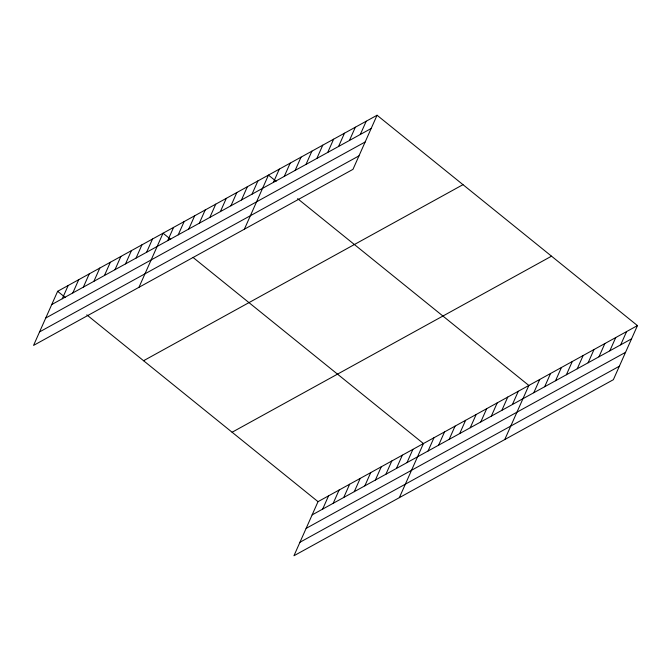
<?xml version="1.0" encoding="UTF-8"?>
<svg xmlns="http://www.w3.org/2000/svg" width="671" height="671" viewBox="0 0 671 671"><rect width="100%" height="100%" fill="white"/><g stroke="black" fill="none" stroke-linecap="round" stroke-linejoin="round"><path stroke-width="1.01" d="M377.06 115.244L57.639 291.306L33.55 345.406L352.98 169.344L377.06 115.244L637.45 325.594L613.361 379.694L293.94 555.756L318.02 501.656L637.45 325.594M62.277 298.746L68.182 285.494M72.82 292.933L78.717 279.681M83.363 287.121L89.26 273.869M93.898 281.317L99.803 268.065M104.441 275.504L110.346 262.252M114.984 269.692L120.881 256.439M125.527 263.888L131.424 250.635M136.062 258.075L141.967 244.823M146.605 252.262L152.51 239.01M138.964 287.305L163.045 233.206L170.719 239.404M167.691 240.646L173.588 227.394M178.226 234.833L184.131 221.581M188.769 229.029L194.674 215.777M199.312 223.217L205.209 209.964M209.855 217.404L215.752 204.152M220.39 211.6L226.295 198.348M230.933 205.787L236.838 192.535M241.476 199.975L247.373 186.723M252.019 194.171L257.916 180.918M244.37 229.205L268.459 175.106L276.133 181.304M273.416 182.369L279.321 169.117M284.278 176.389L290.182 163.137M295.139 170.4L301.036 157.148M306.001 164.412L311.898 151.16M316.863 158.431L322.759 145.179M327.725 152.443L333.621 139.191M338.578 146.454L344.483 133.202M349.44 140.474L355.345 127.213M360.302 134.485L366.207 121.233M322.667 509.096L328.564 495.844M333.202 503.284L339.107 490.031M343.745 497.479L349.65 484.227M354.288 491.667L360.184 478.415M364.831 485.854L370.728 472.602M375.366 480.05L381.271 466.798M385.909 474.238L391.814 460.985M396.452 468.425L402.348 455.173M406.995 462.621L412.891 449.369M399.346 497.656L423.435 443.556L192.971 257.379M428.073 450.996L433.978 437.744M438.616 445.192L444.521 431.939M449.159 439.379L455.055 426.127M459.702 433.567L465.599 420.314M470.237 427.762L476.142 414.51M480.78 421.95L486.685 408.698M491.323 416.137L497.219 402.885M501.866 410.325L507.762 397.073M512.401 404.521L518.306 391.268M504.76 439.555L528.849 385.456L297.614 198.658M533.806 392.72L539.702 379.467M544.667 386.739L550.564 373.487M555.529 380.751L561.426 367.498M566.383 374.762L572.288 361.51M577.245 368.782L583.149 355.529M588.106 362.793L594.011 349.541M598.968 356.804L604.865 343.552M609.83 350.824L615.726 337.572M620.692 344.835L626.588 331.583M51.734 304.559L371.164 128.496M45.737 318.037L365.158 141.975M39.555 331.919L358.977 155.865M143.569 360.721L462.99 184.659M232.099 432.241L551.52 256.179M312.124 514.909L631.554 338.847M306.119 528.387L625.548 352.334M299.937 542.277L619.367 366.215M57.639 291.306L65.305 297.496M86.794 314.85L318.02 501.656"/></g></svg>
